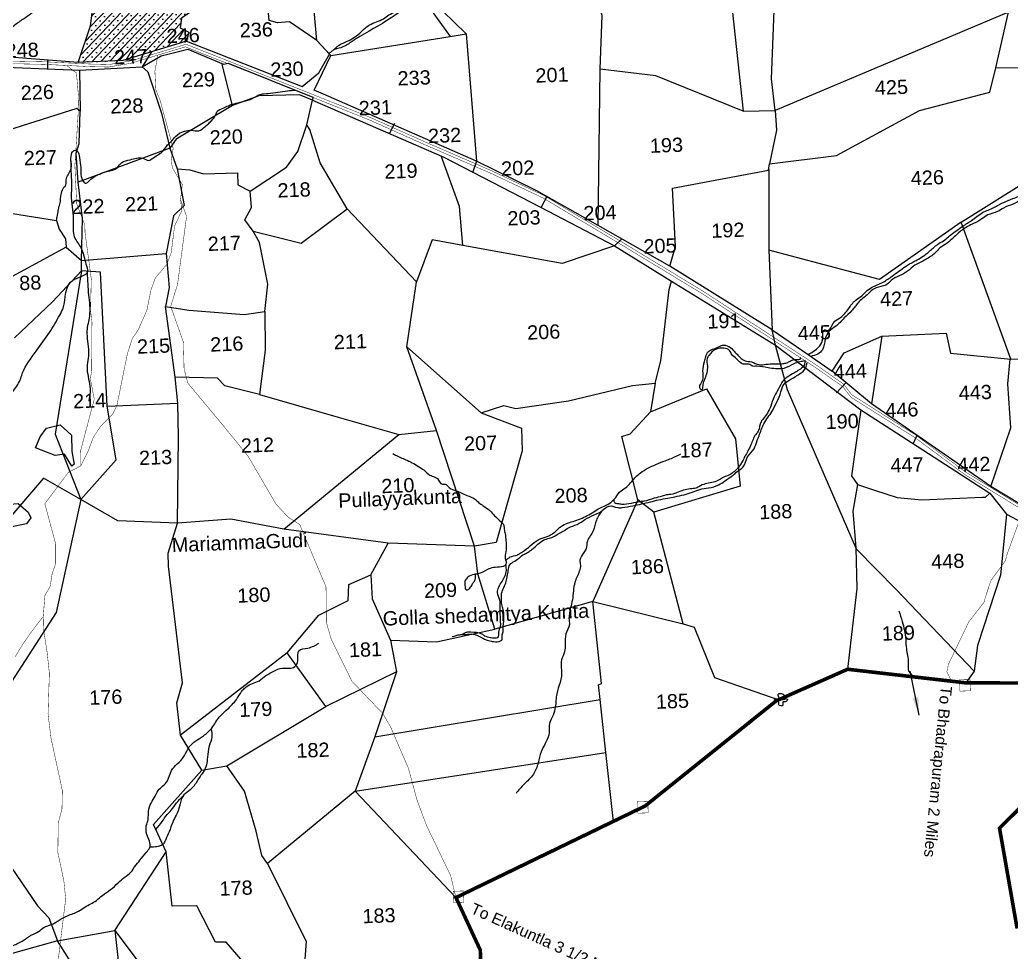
# Model space of a CAD drawing. Header units: feet. Extents: x 758300 to 768654, y 1597949 to 1607646.
# Drawn here: x 764732 to 766934, y 1600961 to 1603033 of the extents above; entities that cross this region are included whole.
import ezdxf

# ---------------------------------------------------------------- set-up
doc = ezdxf.new("R2010")
doc.units = ezdxf.units.FT
doc.header["$LTSCALE"] = 15
doc.header["$MEASUREMENT"] = 0
doc.linetypes.add('HIDDEN2', pattern=[0.1875, 0.125, -0.0625])
for name, color, linetype in [('HILLS', 17, 'Continuous'), ('PLOT', 7, 'Continuous'), ('PLOT NO', 7, 'Continuous'), ('ROAD', 6, 'Continuous'), ('TANKS AND STREAMS', 4, 'Continuous'), ('VILLAGE', 30, 'Continuous'), ('VILLAGE BOUNDARY', 5, 'Continuous'), ('VILLAGE N STONES', 1, 'Continuous')]:
    doc.layers.add(name, color=color, linetype=linetype)
doc.styles.get("Standard").update_dxf_attribs({"font": 'arial.ttf'})
doc.linetypes.add('DOTS', pattern='A,1e-06,-3,["●",Standard,S=3,R=0,X=-1.25,Y=-1.25],-3', length=6.000001)
doc.dimstyles.get("Standard").update_dxf_attribs({"dimtxt": 0.18, "dimasz": 40, "dimexe": 0.18, "dimexo": 0.0625, "dimgap": 0.09, "dimtad": 0, "dimtih": 1, "dimtoh": 1, "dimdec": 4, "dimzin": 0, "dimdsep": 46, "dimtxsty": 'Standard', "dimcen": 0.09, "dimadec": 0, "dimazin": 0, "dimtfac": 1, "dimtdec": 4, "dimtofl": 0, "dimtmove": 0, "dimatfit": 3, "dimfxl": 1, "dimtolj": 1, "dimtzin": 0, "dimarcsym": 0})

msp = doc.modelspace()

# ---------------------------------------------------------------- hatches: boundary and pattern name
at = {"layer": 'VILLAGE', "linetype": 'Continuous'}
h = msp.add_hatch(dxfattribs=at)
h.set_pattern_fill('SACNCR', color=256, scale=150, angle=1.53032, style=0)
h.paths.add_polyline_path([(764993.6, 1603217.2), (764937.6, 1603220.7), (764924.4, 1603235.7), (764863.4, 1603168.9), (764906.3, 1603156.2), (764888.6, 1603019.2), (764861.2, 1602938.4), (764960.4, 1602942.2), (765101.7, 1602985.5), (765106.8, 1603005.2), (765087.9, 1603015.3), (765090.4, 1603036.7), (765149.2, 1603075.8), (765156.5, 1603102.4), (765136.4, 1603105.5), (765131, 1603151.2), (765187.8, 1603151.5), (765188.6, 1603160.8), (765182.5, 1603202.1), (765152.9, 1603230.4), (765106.9, 1603238.7), (765105.4, 1603270.5), (765083.7, 1603276.5), (765081, 1603259.7), (765057.9, 1603254.4), (765058.3, 1603244.2), (765010.2, 1603244.2), (765009.3, 1603228.4), (764994.7, 1603228.4)])
h.paths.add_polyline_path([(764998.2, 1603096.4), (765088, 1603099.9), (765086.1, 1603148.2), (764996.4, 1603144.8)], flags=24)
h.paths.add_polyline_path([(765050.5, 1602972), (765140.3, 1602975.5), (765138.4, 1603023.9), (765048.6, 1603020.4)], flags=24)
h.paths.add_polyline_path([(764933.8, 1602925.5), (765023.3, 1602928.9), (765021.5, 1602976.5), (764932, 1602973.1)], flags=9)

# ---------------------------------------------------------------- linework, layer by layer
at = {"layer": 'HILLS'}
for points in [[(764766.5, 1602082.1), (764776.8, 1602105.9), (764790.5, 1602125.1), (764821.2, 1602133), (764846.4, 1602110.1), (764847.4, 1602073.3), (764851.9, 1602045.5), (764847.1, 1602041.3), (764831, 1602067.4), (764809.9, 1602064.6), (764766.5, 1602082.1)], [(764697.7, 1601908.8), (764691.2, 1601938.9), (764709.2, 1601956.8), (764727.6, 1601957.8), (764750.1, 1601938.6), (764756, 1601926.1), (764746.3, 1601912.7), (764710.1, 1601905.1), (764697.7, 1601908.8)]]:
    msp.add_lwpolyline(points, dxfattribs=at)
at = {"layer": 'PLOT'}
for points in [[(766339.1, 1602829.9), (766144.8, 1602908.2), (766021, 1602923), (766025.8, 1603042.9), (766007.2, 1603107.5), (766007.8, 1603209.6), (766018.3, 1603330.8)], [(765806.5, 1603074.5), (765671.4, 1603052.3), (765544.4, 1603266.4), (765550, 1603223.5), (765589.7, 1603131.8), (765687.6, 1602995.6), (765723.2, 1603001.9), (765671.4, 1603052.3)], [(767103.9, 1603272), (767099.3, 1603137.5), (767105.1, 1602941.5), (767034.3, 1602925.2), (766900.5, 1602925.9), (766928.4, 1603049.6), (766941.7, 1603189.6), (766923.7, 1603237.3)], [(765101.7, 1602985.5), (764960.4, 1602942.2), (764861.2, 1602938.4), (764888.6, 1603019.2), (764906.3, 1603156.2), (764863.4, 1603168.9), (764924.4, 1603235.7), (764937.6, 1603220.7)], [(766823.3, 1602583), (766984.2, 1602684.2), (767105.1, 1602941.5), (767272.5, 1602893.9), (767327.1, 1602989.8), (767360.1, 1603064.6), (767361.6, 1603134.8), (767389.3, 1603244.9), (767458.7, 1603244.9)], [(765422.4, 1602953.3), (765391.8, 1602986.8), (765385.9, 1603053.4), (765386.4, 1603128.1), (765479, 1603168.3), (765550, 1603223.5)], [(766296.6, 1603220.9), (766339.1, 1602829.9), (766410.2, 1602831.6), (766412.6, 1602787.8), (766397.7, 1602712.6), (766546.5, 1602731.2), (766730.7, 1602831.3), (766887.1, 1602872.4), (766900.5, 1602925.9)], [(766928.4, 1603049.6), (766410.2, 1602831.6), (766401.9, 1602901.9), (766413.3, 1603206.5)], [(765188, 1603151.5), (765131, 1603151.2), (765136.4, 1603105.5), (765156.5, 1603102.4), (765149.2, 1603075.8), (765090.4, 1603036.7), (765087.9, 1603015.3), (765106.8, 1603005.2), (765101.7, 1602985.5), (765359.2, 1602884.8), (765396.2, 1602915.3), (765419.8, 1602956.3), (765391.8, 1602986.8), (765331.1, 1603028.2), (765303.9, 1603025.9), (765285.4, 1603031.4), (765283.4, 1603055.6), (765254.5, 1603061.8), (765262.7, 1603148.6)], [(765723.2, 1603001.9), (765746.2, 1602718.6), (765406.2, 1602867.5), (765385.2, 1602876.7), (765422.4, 1602953.3), (765687.6, 1602995.6)], [(765024.3, 1602961.8), (765003.7, 1602928.4), (765015.9, 1602917.2), (765046.5, 1602825.7), (765065, 1602747.5), (764861, 1602672.4), (764856.7, 1602736.3), (764863.3, 1602758), (764865.9, 1602830.1), (764858.3, 1602836.2), (764704.3, 1602786.7), (764610.8, 1602789.8), (764682.3, 1602928.5)], [(764861.2, 1602938.4), (764671.1, 1602952.6)], [(764682.3, 1602928.5), (764864.1, 1602921), (765003.7, 1602928.4), (765045.4, 1602953.1), (765105.1, 1602968), (765183.9, 1602934.2), (765194.1, 1602936.8), (765382.9, 1602861.3), (765381.9, 1602854.7), (765526.8, 1602791.2), (765673.9, 1602727.8), (765888.6, 1602616.6), (766052.9, 1602531), (766179.3, 1602452.1), (766410.6, 1602310.1), (766403, 1602343.9), (766176.2, 1602485.6), (766016.9, 1602575.8), (765880.5, 1602653.1), (765746.2, 1602718.6)], [(764793.6, 1602924.1), (764793.6, 1602944.2)], [(765204.1, 1602842.3), (765181.1, 1602933.5)], [(764864.1, 1602921), (764865.9, 1602830.1)], [(766016.9, 1602575.8), (766021, 1602923)], [(765381.9, 1602854.7), (765353.1, 1602866.5), (765262.7, 1602864.2), (765204.1, 1602842.3), (765079, 1602767.7), (765065, 1602747.5), (765081.1, 1602702), (765109.5, 1602699.5), (765139.5, 1602690.8), (765215.1, 1602692.6), (765216.3, 1602666.1), (765243, 1602651.9), (765323.8, 1602705.2), (765349.3, 1602740), (765368.9, 1602799.7)], [(765716.1, 1602531.4), (765647.9, 1602543.8), (765612.6, 1602450.4), (765458.8, 1602612.7), (765399.1, 1602715.4), (765376.2, 1602789.2), (765368.9, 1602799.7), (765381.9, 1602854.7)], [(765553.3, 1602780.5), (765564.7, 1602803.2)], [(766069.2, 1602546.2), (766052.9, 1602531), (765936.4, 1602491.4), (765716.1, 1602531.4), (765708.5, 1602618.3), (765668, 1602730.4)], [(765745.9, 1602719), (765738, 1602695.1)], [(766176.2, 1602485.6), (766188.8, 1602529), (766181.9, 1602658.9), (766395.3, 1602698.8), (766397.7, 1602712.6)], [(765081.1, 1602702), (765096.7, 1602620.5), (765073, 1602597.5), (765056.8, 1602513.6)], [(766395.7, 1602701), (766395.5, 1602521), (766403, 1602343.9), (766483.1, 1602289.2), (766536.7, 1602251.9), (766563.5, 1602293.2), (766646.9, 1602330), (766789.6, 1602336.7), (766799.9, 1602292.4), (766933.5, 1602278.5), (766823.3, 1602583), (766642.1, 1602455.7), (766395.5, 1602521)], [(764720, 1602326.4), (764804.4, 1602405.9), (764868.4, 1602475), (764868.9, 1602498), (764870.9, 1602591.6), (764861, 1602672.4)], [(764834.4, 1602527.4), (764868.9, 1602498), (765056.8, 1602513.6), (765063.5, 1602438.1), (765055.4, 1602396.2), (765107, 1602387.6), (765229.7, 1602378.4), (765275.9, 1602385), (765282.3, 1602445.2), (765264.2, 1602538.2), (765250.2, 1602563.2), (765231.3, 1602588.3), (765246.5, 1602615.5), (765243, 1602651.9)], [(765902.2, 1602640.4), (765889.5, 1602615)], [(764654.9, 1602623.5), (764711, 1602603.4), (764813.3, 1602587.2), (764818.6, 1602567.6), (764833.1, 1602546), (764834.4, 1602527.4), (764698.3, 1602453.7), (764636.6, 1602382.5), (764552, 1602390.5), (764603.6, 1602552.5)], [(765250.2, 1602563.2), (765356.6, 1602536.3), (765458.8, 1602612.7)], [(767023.7, 1602504.7), (767031.3, 1602455.3), (767065.1, 1602446.6), (767115.1, 1602272.2), (766933.5, 1602278.5)], [(764868.4, 1602475), (764810.1, 1602112), (764866.8, 1601966.6), (764945.6, 1602055.4), (764925.8, 1602174.7), (764910.6, 1602471.8), (764868.4, 1602475)], [(765264.3, 1602200.1), (765439.1, 1602150.1), (765573.6, 1602111.6), (765657.5, 1602120.3), (765591.5, 1602306.1), (765612.6, 1602450.4)], [(765591.5, 1602306.1), (765756.4, 1602159.8), (765806.9, 1602175.6), (765833.9, 1602169.5), (765950.6, 1602186.3), (766092.6, 1602220), (766143, 1602225.3), (766155.9, 1602275.4), (766174.2, 1602433.5), (766179.3, 1602452.1)], [(764925.8, 1602174.7), (765082.6, 1602180.9), (765076.7, 1602239), (765055.4, 1602396.2)], [(765275.9, 1602385), (765276.5, 1602299.1), (765264.3, 1602200.1), (765186.8, 1602219.5), (765170.9, 1602236.5), (765076.7, 1602239)], [(766410.6, 1602310.1), (766600.5, 1602165.9), (766712.6, 1602093.6), (766887.3, 1601980.9), (766923.7, 1601934.3), (767095, 1601843.2), (767268.7, 1601748.8), (767352.8, 1601706), (767392.3, 1601686.4), (767454, 1601642.8), (767583.9, 1601577.3), (767649, 1601544.5), (767746.1, 1601478.9), (767831.9, 1601420.9), (768030.8, 1601289.6), (768062.7, 1601275.1)], [(766852.4, 1601585.5), (766678.7, 1601766.7), (766590.7, 1601856.5), (766437.2, 1602210.9), (766410.6, 1602310.1)], [(766646.9, 1602330), (766624.3, 1602179.3)], [(766888.9, 1601996.1), (766933.8, 1602126.4), (766926.8, 1602224.2), (766932.4, 1602278.6)], [(767361.1, 1601971.1), (767306.4, 1601778.2), (767292.3, 1601767.2), (767226.6, 1601801.2), (767122.9, 1601863.8), (767064.9, 1601890.3), (766956.9, 1601955.2), (766888.9, 1601996.1), (766624.3, 1602179.3), (766536.7, 1602251.9)], [(766143, 1602225.3), (766132.7, 1602161.9), (766257.3, 1602213.1), (766321.8, 1602101.8), (766332.1, 1601996.6), (766140.4, 1601939.1), (766104.5, 1601966.3), (766069.4, 1602106.7), (766087.8, 1602112.7), (766132.7, 1602161.9)], [(766546.4, 1602204.3), (766567, 1602226.5)], [(764866.8, 1601966.6), (764812.4, 1601715.5), (764689.2, 1601525.8), (764635.3, 1601442.6), (764607.6, 1601360.1), (764637.1, 1601367.7), (764629.9, 1601304.6), (764676.6, 1601201.2), (764770.5, 1601064.2), (764796, 1601037.4), (764814.9, 1600986.1), (764942.9, 1601009.3), (765056.6, 1601183.9), (765028.9, 1601244.9), (765136.2, 1601365.7), (765088.3, 1601442.9), (765080.7, 1601515), (765092.9, 1601559.7), (765061.5, 1601818.6), (765061, 1601847.7), (765082, 1601914.3), (765084.2, 1602106.3), (765082.6, 1602180.9)], [(765756.4, 1602159.8), (765846.6, 1602125.2), (765848.1, 1602075.2), (765789.6, 1601871.3), (765741.7, 1601863.2), (765549.8, 1601869.6), (765318.3, 1601900.8), (765573.6, 1602111.6)], [(766600.5, 1602165.9), (766579.7, 1602019.8), (766592.7, 1602000), (766630.3, 1601987.7), (766680.7, 1601971.4), (766735.8, 1601965.9), (766870.8, 1601972.1), (766877.4, 1601972.3), (766887.3, 1601980.9)], [(766050.5, 1601251.7), (766033.9, 1601404.6), (766021, 1601522.2), (766017.5, 1601554.9), (766024.1, 1601558.2), (766005.1, 1601740.5), (765786.8, 1601678.6), (765748.9, 1601801.4), (765741.7, 1601863.2), (765657.5, 1602120.3)], [(766716.7, 1602090.7), (766725.3, 1602110.2)], [(765318.3, 1601900.8), (765200.6, 1601923.2), (765082, 1601914.3), (764949.1, 1601919.2), (764866.8, 1601966.6), (764783.9, 1602014.4), (764695.9, 1601911.2), (764529.3, 1601922.7)], [(766592.7, 1602000), (766582.8, 1601941), (766589.2, 1601859.9), (766591.1, 1601768.8), (766571, 1601589.7)], [(766104.5, 1601966.3), (766005.1, 1601740.5), (766205.3, 1601690.5), (766140.4, 1601939.1)], [(766923.7, 1601934.3), (766910.3, 1601798.6), (766859.4, 1601642.6), (766852.4, 1601585.5), (766833.4, 1601559.5)], [(765325.9, 1601626.5), (765395.8, 1601710.2), (765461.4, 1601742.6), (765462.9, 1601777.9), (765511.1, 1601799.7), (765549.8, 1601869.6)], [(765511.1, 1601799.7), (765514.3, 1601745.9), (765554.8, 1601654.1), (765657.3, 1601650.4), (765786.8, 1601678.6)], [(766205.3, 1601690.5), (766229.9, 1601683.3), (766275.3, 1601571.7), (766417.8, 1601522)], [(765554.8, 1601654.1), (765568.7, 1601583.9), (765411.5, 1601506.6)], [(765136.2, 1601365.7), (765191.4, 1601375.4), (765411.5, 1601506.6), (765325.9, 1601626.5), (765088.3, 1601442.9)], [(765568.7, 1601583.9), (765520.7, 1601439.6), (765477, 1601319), (766033.9, 1601404.6)], [(765520.7, 1601439.6), (766021, 1601522.2)], [(765477, 1601319), (765281.7, 1601158.4), (765269, 1601175.8), (765256.5, 1601230), (765230.6, 1601318.5), (765191.4, 1601375.4)], [(764942.9, 1601009.3), (764973.3, 1600734.9), (764814.9, 1600986.1), (764414.4, 1600874.6), (764456.5, 1601009.7), (764465.4, 1601094.8), (764490.7, 1601181.2), (764607.6, 1601360.1)], [(765477, 1601319), (765700.6, 1601082.3)], [(765281.7, 1601158.4), (765367.5, 1600984.4), (765358.3, 1600857.4), (765333.8, 1600877.8), (765265.7, 1600896.1), (765190.2, 1600983.2), (765166.6, 1600983.4), (765124.9, 1601063.8), (765070.1, 1601062.9), (765056.6, 1601183.9)], [(764942.9, 1601009.3), (765109.3, 1600787.3), (765204.3, 1600655.9)]]:
    msp.add_lwpolyline(points, dxfattribs=at)
at = {"layer": 'ROAD', "linetype": 'HIDDEN2', "ltscale": 10, "const_width": 1}
for points in [[(767120.6, 1601845.1), (766830.7, 1602022.8), (766720, 1602104.8), (766578.4, 1602194.1), (766560.2, 1602217.8), (766500.3, 1602259.7), (766246.9, 1602424.9), (766053.2, 1602542.2), (765893.9, 1602637.1), (765778.3, 1602691.8), (765632.5, 1602754.9), (765505.6, 1602811.6), (765313.3, 1602888.2), (765099.3, 1602972.9), (764977.9, 1602936.3), (764928.9, 1602928), (764885.6, 1602929), (764785.3, 1602934), (764648.8, 1602936.7)], [(767122.2, 1601850.8), (766832.3, 1602028.5), (766721.6, 1602110.5), (766580, 1602199.8), (766561.8, 1602223.5), (766501.9, 1602265.5), (766248.5, 1602430.6), (766054.8, 1602547.9), (765895.6, 1602642.8), (765779.9, 1602697.5), (765634.1, 1602760.7), (765507.2, 1602817.3), (765314.9, 1602893.9), (765100.9, 1602978.6), (764979.5, 1602942), (764930.5, 1602933.7), (764887.3, 1602934.7), (764786.9, 1602939.7), (764650.4, 1602942.4)], [(765700.6, 1601082.3), (765688.7, 1601131.3), (765635, 1601242.9), (765614.4, 1601298), (765595.1, 1601369.4), (765555.1, 1601462.1), (765538.2, 1601491.2), (765492.6, 1601538.8), (765469.4, 1601563.1), (765423.6, 1601656.1), (765412.7, 1601693.4), (765411.9, 1601772.6), (765353.4, 1601911.4), (765328.2, 1601927.3), (765300.7, 1601956.8), (765238.7, 1602063.3), (765182.6, 1602132.3), (765104.9, 1602225.5), (765096.5, 1602257), (765095.7, 1602288), (765094.9, 1602316.8), (765066.8, 1602396.1), (765082, 1602445.2), (765102, 1602596), (765088.6, 1602633.7), (765092.6, 1602666.8), (765071, 1602702.9), (765067.6, 1602719.3), (765072.3, 1602747.4), (765043, 1602855), (765033.7, 1602877.5), (765031.6, 1602918.6), (765037.5, 1602950.2), (765038.6, 1602954.6)], [(765088.6, 1602633.7), (765091.6, 1602609), (765075.4, 1602574.9), (765068, 1602515.7), (765058.1, 1602489.3), (765032.8, 1602459.6), (765022.9, 1602432.7), (765013.8, 1602387.3), (764994.9, 1602344.7), (764981.5, 1602324.8), (764970.5, 1602290.9), (764951.3, 1602195.9), (764947, 1602174.7), (764937.3, 1602156), (764911.6, 1602130.3), (764895, 1602105.3), (764882.4, 1602072.4), (764867, 1602041.6), (764839.4, 1602027.5), (764811.5, 1601990.1), (764787.1, 1601957.5), (764811.2, 1601867.9), (764811.1, 1601824.6), (764803.2, 1601801.8), (764799.1, 1601774.3), (764787.4, 1601754), (764783.5, 1601707), (764759, 1601675.2), (764737.9, 1601645.2), (764720.7, 1601616.8)], [(766802.1, 1601563.1), (766791.3, 1601584), (766795.1, 1601601.2), (766840.2, 1601695), (766874.3, 1601738.9), (766877, 1601749.5), (766889.3, 1601786.9), (766921.2, 1601830.4), (766925.7, 1601846.5), (766951.5, 1601917.2)], [(764803, 1600467.6), (764807, 1600505.6), (764808.3, 1600545.9), (764803.2, 1600578.7), (764817.1, 1600658.5), (764812, 1600718.4), (764817, 1600782.4), (764822, 1600844.3), (764815.8, 1600934.2), (764824.5, 1601006.9), (764833.4, 1601079.3), (764829.4, 1601119.2), (764816, 1601182.3), (764816.9, 1601248.2), (764825.2, 1601279.7), (764826, 1601320.2), (764800.8, 1601436.5), (764794.2, 1601490.3), (764795.5, 1601529.8), (764797.2, 1601580.4), (764791.9, 1601629.5), (764784, 1601679.5), (764783.5, 1601707)]]:
    msp.add_lwpolyline(points, dxfattribs=at)
at = {"layer": 'ROAD', "linetype": 'DOTS', "ltscale": 0.5, "const_width": 1}
msp.add_lwpolyline([(764867, 1602041.6), (764866.8, 1602076.1), (764896.9, 1602189.9), (764888.3, 1602234.7), (764891.1, 1602253.4), (764891.8, 1602361.2), (764888.6, 1602387.3), (764890.3, 1602457.1), (764876.5, 1602559.1), (764875.8, 1602577.2), (764857.9, 1602624.4), (764853.8, 1602710.5), (764855.5, 1602730), (764856.5, 1602749.6), (764862.4, 1602846.8), (764861.8, 1602863.1), (764857.3, 1602914.8), (764835.1, 1602932)], dxfattribs=at)
at = {"layer": 'TANKS AND STREAMS'}
for points in [[(766129.1, 1603645.7), (766118.5, 1603641.1), (766107.1, 1603637.9), (766098.2, 1603636.8), (766083.7, 1603633.9), (766066.8, 1603636), (766050.1, 1603633.3), (766032.2, 1603633.9), (766015, 1603633), (766005, 1603632.1), (766004.7, 1603640), (766004.4, 1603643), (766000.7, 1603645.4), (765976.4, 1603640.9), (765964, 1603639.4), (765953.3, 1603638.8), (765940.1, 1603638), (765932.2, 1603631.3), (765885.3, 1603635.4), (765861.4, 1603640.3), (765842.9, 1603644.9), (765835.3, 1603648.5), (765832.4, 1603652.4), (765815.3, 1603661.7), (765792.5, 1603672.5), (765778.6, 1603675.3), (765765, 1603679.1), (765759.6, 1603681.2), (765742, 1603700.2), (765728.8, 1603710.9), (765720.9, 1603718.7), (765713.6, 1603723.7), (765701.1, 1603732.7), (765680, 1603733.3), (765672.6, 1603735), (765670.7, 1603738), (765654.2, 1603742.4), (765620.4, 1603737.3), (765615.2, 1603734.6), (765598.8, 1603730.4), (765580.3, 1603725.3), (765573.6, 1603721.5), (765565.3, 1603717.9), (765549.1, 1603722.8), (765536, 1603730.5), (765510.6, 1603733.9), (765498.2, 1603737), (765482, 1603748.1), (765465.4, 1603754.1), (765443.4, 1603758), (765432, 1603768), (765418.3, 1603780.5), (765392.1, 1603788.7), (765353.6, 1603810.2), (765340.3, 1603824.7), (765325.7, 1603833.3), (765315.4, 1603842.6), (765270.2, 1603867.2), (765252.8, 1603879.6), (765241.8, 1603885), (765201.9, 1603888.7), (765142, 1603916.1), (765070.6, 1603983.4), (765057.6, 1603989.3), (765045, 1603996.1), (765028.9, 1603999.6), (765004.5, 1603996.3), (764991.3, 1603984.4), (764967.8, 1603951.9), (764961.7, 1603929), (764956.2, 1603912.5), (764952.8, 1603901.8), (764951.4, 1603889), (764931, 1603842.5), (764920.1, 1603827), (764910.5, 1603819.6), (764894.7, 1603813.9), (764882.7, 1603808.3), (764874.8, 1603806.8), (764851, 1603796.9), (764815.6, 1603787.2), (764796.4, 1603786.4), (764773.6, 1603781.4), (764760.5, 1603779.6), (764722.6, 1603759), (764712.1, 1603740), (764694.6, 1603713.5), (764683.2, 1603701.2), (764669.2, 1603666.3), (764668.1, 1603644.4), (764663.1, 1603632.1), (764656.8, 1603612.7), (764648.8, 1603589.3), (764644.6, 1603581.5), (764635.6, 1603564.9), (764622.9, 1603541.7), (764617.4, 1603533.4), (764602.9, 1603525.7), (764578.5, 1603527), (764567.3, 1603526.3), (764547, 1603526), (764498.3, 1603517.8), (764486.2, 1603509.5), (764475.6, 1603494.2), (764461.7, 1603480.7), (764459.2, 1603476.1), (764454.9, 1603459.5), (764454, 1603447.6), (764447.5, 1603422.9), (764443.3, 1603409.3), (764439, 1603394.5), (764435.4, 1603383.8), (764432.2, 1603377.7), (764434.8, 1603367.4), (764438.3, 1603359.7), (764446.2, 1603329.7), (764454.1, 1603309.8), (764455.9, 1603297.8), (764461.7, 1603283.8), (764463.3, 1603276), (764464.8, 1603265.3), (764467.6, 1603257.1), (764471.2, 1603186.1), (764464.8, 1603147.6), (764460.6, 1603124.5), (764451.6, 1603101.2), (764452.7, 1603085.8), (764438.9, 1603062.6), (764426.6, 1603041.4), (764425.5, 1603032.9), (764422.2, 1603017.4), (764416.7, 1603004.5), (764403, 1602977.5), (764397.4, 1602961.7), (764385.1, 1602933.2), (764375.8, 1602908.9), (764369.3, 1602895), (764360.3, 1602877.1), (764354.3, 1602871.8), (764341.5, 1602858.2), (764318.9, 1602834), (764306.5, 1602814.1), (764295.3, 1602812.7), (764285.8, 1602808.6), (764278.4, 1602803.5), (764270.2, 1602801.2), (764249.1, 1602798.4), (764228.4, 1602789.4), (764214.5, 1602782.9), (764204.8, 1602778), (764192.5, 1602771.6), (764167.3, 1602748.3), (764164.2, 1602735.5), (764152.4, 1602730.8), (764146, 1602721.2), (764135.8, 1602710.6), (764130.2, 1602703.3), (764128.5, 1602680.3), (764127.2, 1602671.2), (764124.7, 1602662), (764117.9, 1602644.6), (764113.3, 1602632), (764111.3, 1602624.5), (764105.4, 1602617.8), (764093.5, 1602615.6), (764072.6, 1602614.2), (764064.5, 1602611.9), (764056.8, 1602611.1), (764018, 1602610.1), (764005.7, 1602601.3), (764002.6, 1602591.9), (763995.3, 1602574.2), (763983.1, 1602541.7), (763979, 1602521.4), (763975, 1602513.6), (763968, 1602492.3), (763962.3, 1602473.3), (763959.4, 1602460.6), (763952.8, 1602446.1), (763950.8, 1602433.7)], [(765418.4, 1602957.7), (765421.2, 1602960), (765427.1, 1602965), (765435.5, 1602972.5), (765441.1, 1602976.8), (765458.8, 1602985.3), (765490.3, 1603006.3), (765498.8, 1603014.6), (765508.5, 1603021.6), (765539.6, 1603035.4), (765551.8, 1603043.7), (765566.2, 1603051.8), (765590.5, 1603069.4), (765608.1, 1603082.9), (765619.1, 1603087.9), (765658, 1603100.1), (765670.5, 1603102.5), (765681.7, 1603103.6), (765703.3, 1603117), (765723.1, 1603125.4), (765733, 1603134.5), (765773.9, 1603134), (765789.5, 1603132.8), (765802.6, 1603138.2), (765812.6, 1603145.7), (765840.3, 1603174.8), (765856.4, 1603184.7), (765871.4, 1603187.2), (765894.8, 1603190.3), (765912, 1603194.3), (765916.9, 1603194.2), (765941.4, 1603198.5), (765955.1, 1603210), (765975.1, 1603224.6), (765989.1, 1603234.5), (766001.4, 1603243.3), (766019, 1603264.1), (766046.1, 1603264.1), (766059.1, 1603265.3), (766079.9, 1603266.9), (766112.1, 1603271.2), (766158.6, 1603266), (766171.8, 1603268.1), (766190.4, 1603269.8), (766211, 1603272.8), (766216.6, 1603274.9), (766251.4, 1603282.8), (766277.7, 1603283), (766291.3, 1603287.9), (766303.5, 1603290.7), (766313.5, 1603293), (766323.9, 1603299.5), (766337.2, 1603316.2), (766361.1, 1603323), (766379.5, 1603325.2), (766392.1, 1603328.3), (766417.9, 1603332.8), (766448.8, 1603332.6), (766458.6, 1603331.6), (766475.3, 1603325.3), (766482.1, 1603321.5), (766557.6, 1603282.1), (766579.3, 1603278), (766603, 1603278.6), (766627.7, 1603278.8), (766666.6, 1603280), (766708.9, 1603272.8), (766779.5, 1603273.1), (766804.9, 1603273), (766851.2, 1603274.4), (766865.6, 1603277.4), (766882.3, 1603285.2), (766892.6, 1603291.9), (766943.2, 1603304.5), (766962.1, 1603309.5), (767004.9, 1603317.5), (767021.3, 1603324.8), (767034.9, 1603329.9), (767063.1, 1603312.7), (767071.6, 1603304.9), (767093.4, 1603308.2), (767133.2, 1603310.4), (767156.5, 1603311), (767190.9, 1603309.1), (767257.2, 1603309.6), (767316.6, 1603310.8), (767350.7, 1603306.5), (767385.4, 1603296.2), (767404.2, 1603285.6), (767415.7, 1603271.2), (767421.5, 1603250.6), (767450.8, 1603206.9), (767462.8, 1603197.5), (767477.9, 1603182.6), (767483.5, 1603176.1), (767492.2, 1603170), (767504.9, 1603162.1), (767514.3, 1603155), (767532.8, 1603144.2)], [(766540.9, 1603268.3), (766543.3, 1603268.5), (766545, 1603270.9), (766549, 1603273.8), (766542.2, 1603277.8), (766532.1, 1603283.5), (766525.3, 1603291.2), (766508.4, 1603297.9), (766473.7, 1603318.9), (766452.2, 1603324.3), (766438.9, 1603325.9), (766431.9, 1603324.1), (766362.7, 1603317.6), (766339.7, 1603312.6), (766337.2, 1603298.1), (766328.4, 1603292.3), (766325.7, 1603287.9), (766319.6, 1603282.8), (766314.6, 1603281.9), (766289.2, 1603281.2), (766273.5, 1603278.2), (766262.1, 1603275.1), (766217.6, 1603270.4), (766202.5, 1603267.5), (766182.7, 1603265.6), (766143.2, 1603259.4), (766126.8, 1603260.7), (766117, 1603262.4), (766093.3, 1603260.5), (766078.5, 1603258.8), (766058.8, 1603258), (766046.4, 1603257.6), (766037.8, 1603258.4), (766018.3, 1603255.1), (766006.2, 1603249.3), (765996.1, 1603234.9), (765986, 1603232.4), (765970.7, 1603215.6), (765966.9, 1603211.8), (765958.3, 1603203.8), (765954.3, 1603200.2), (765950.7, 1603197.5), (765920.3, 1603186.6), (765902.2, 1603181.6), (765887.8, 1603180.4), (765872.7, 1603178.6), (765849.6, 1603172.4), (765838.4, 1603161.6), (765830.6, 1603154.4), (765813.2, 1603135.5), (765797.9, 1603122.8), (765789, 1603120.8), (765776.7, 1603122.5), (765765.3, 1603125.8), (765753.6, 1603128.1), (765740.8, 1603128.8), (765711.7, 1603112.3), (765695.3, 1603100.8), (765682.6, 1603095.2), (765669, 1603093.9), (765658.3, 1603093.7), (765650.7, 1603092.3), (765634.7, 1603084.8), (765611.9, 1603078.1), (765598.3, 1603066.7), (765584.7, 1603056.3), (765507.7, 1603007.6), (765486.9, 1602995.8), (765477.6, 1602990.2), (765457.2, 1602976.6), (765440.9, 1602969.6), (765429.9, 1602967.6)], [(763629.9, 1601699.3), (763656.6, 1601706.8), (763676, 1601721.8), (763703.9, 1601740.5), (763726.2, 1601754.7), (763738.8, 1601763.3), (763755.7, 1601780.6), (763765.4, 1601788.6), (763781.1, 1601801.6), (763797.7, 1601817.5), (763821.8, 1601851.6), (763854.6, 1601889.6), (763873.3, 1601937.9), (763887.5, 1601976.5), (763902.5, 1602023.1), (763906.5, 1602040.4), (763911.2, 1602068.6), (763915.8, 1602085), (763919.9, 1602101.4), (763924.3, 1602124.8), (763925.8, 1602147.3), (763925.5, 1602165.4), (763925.9, 1602223), (763921.5, 1602247), (763909, 1602273.2), (763902.7, 1602302.5), (763909.7, 1602318), (763957.7, 1602357.9), (763975.7, 1602372.4), (763991.5, 1602384), (763993.8, 1602424.4), (764027, 1602453.3), (764041.3, 1602478.6), (764052.9, 1602498.6), (764056.3, 1602522.1), (764069.3, 1602542.6), (764074.3, 1602561.8), (764079.6, 1602571.5), (764084.4, 1602584.1), (764130.1, 1602615.6), (764140.4, 1602642.8), (764143.5, 1602661.5), (764149.8, 1602684.6), (764163.9, 1602701.3), (764193.2, 1602720), (764209.9, 1602730.7), (764225.2, 1602742.2), (764268.9, 1602744.4), (764281.8, 1602744.4), (764321.9, 1602730.2), (764356.6, 1602733.5), (764380.6, 1602729.2), (764441.3, 1602731.6), (764461.9, 1602741.4), (764471, 1602751.8), (764520.3, 1602782.3), (764537.9, 1602795.8), (764556.8, 1602802.2), (764566, 1602808.3), (764572.4, 1602816.7), (764587.3, 1602826.7), (764619.4, 1602837.3), (764635.4, 1602854.1), (764642.8, 1602872), (764650.2, 1602901.8), (764658.5, 1602921.7), (764668.8, 1602940.2), (764672, 1602958.6), (764695.7, 1602984.5), (764702.7, 1603001.3), (764718.7, 1603020.5), (764739.6, 1603035.1), (764773, 1603058.8), (764798.5, 1603076.9), (764820.1, 1603097.7), (764838.2, 1603108.9), (764863, 1603120.8), (764871.3, 1603127.8), (764886, 1603146.8)], [(766483.1, 1602289.2), (766498.8, 1602299), (766509.1, 1602308.7), (766515.5, 1602325.9), (766519.3, 1602343.8), (766526.2, 1602342.4), (766539.6, 1602359.9), (766552.8, 1602369.9), (766571.2, 1602388.1), (766586.6, 1602408), (766599.4, 1602417.2), (766611.4, 1602428.5), (766624, 1602437.8), (766649.9, 1602450.2), (766670, 1602463.4), (766699.5, 1602484.7), (766718.1, 1602495.8), (766728.3, 1602501), (766755.3, 1602520.7), (766773.6, 1602535.7), (766786.9, 1602544.1), (766797.5, 1602552.7), (766823.3, 1602571.8), (766845.9, 1602586.9), (766870.9, 1602604.4), (766895.9, 1602615.8), (766917.7, 1602627.3), (766937.8, 1602635.6), (766951, 1602640.6), (766970.6, 1602648.8), (766982.5, 1602659.2), (767004.9, 1602668.3), (767016.8, 1602682.3), (767037.2, 1602695.8), (767063.7, 1602718.8), (767074.8, 1602727.7), (767098.4, 1602745.5), (767125.8, 1602764.5), (767140.8, 1602776), (767164.2, 1602789.1), (767193.1, 1602797.7), (767218.5, 1602805.3), (767243.8, 1602814.4), (767274.3, 1602822.3), (767309.8, 1602837.3), (767347, 1602845.8), (767367, 1602851.5), (767387.5, 1602861.4), (767401.5, 1602873.5), (767412, 1602897.3), (767445.5, 1602953.4), (767460.5, 1602976.7), (767515.7, 1603056.7), (767534.5, 1603078.9), (767555.4, 1603113.3)], [(767562.1, 1603104), (767545.1, 1603075.9), (767524.2, 1603046.1), (767514.3, 1603032.3), (767499.4, 1603013.2), (767483.7, 1602997.5), (767464.1, 1602965.5), (767446.2, 1602931.7), (767443, 1602926.6), (767434.2, 1602908.7), (767426, 1602892.7), (767415.7, 1602877.7), (767410.5, 1602861.1), (767402.2, 1602849.7), (767384, 1602841.7), (767365, 1602839.2), (767338.4, 1602829.7), (767323.3, 1602828.1), (767301.6, 1602818.2), (767281.3, 1602812), (767257.3, 1602808.1), (767232.6, 1602797.3), (767216.7, 1602791), (767203, 1602789), (767182.8, 1602780), (767161.6, 1602772.9), (767147.6, 1602764), (767121.3, 1602747.3), (767105.1, 1602740), (767092.7, 1602728.5), (767085.2, 1602718.4), (767070.5, 1602706.4), (767052.7, 1602695.2), (767034, 1602678.2), (767015.4, 1602665.9), (766993.5, 1602651.4), (766978.1, 1602643), (766956.2, 1602632.7), (766938.5, 1602623.4), (766917.3, 1602614.7), (766904.3, 1602606.7), (766882.4, 1602599.2), (766869.5, 1602590.3), (766850.7, 1602580.5), (766825.3, 1602565.6), (766805.6, 1602548.5), (766792, 1602536.5), (766776.1, 1602525.9), (766764.9, 1602514.6), (766744.5, 1602500.3), (766732, 1602493.5), (766720.6, 1602487.9), (766704, 1602474.2), (766685.7, 1602464), (766667.4, 1602453.3), (766655.6, 1602443.5), (766634, 1602437.2), (766614.2, 1602422), (766594.4, 1602404.3), (766579.7, 1602386), (766563.5, 1602370.3), (766544.1, 1602351.6), (766529.4, 1602340.4), (766521.4, 1602323.7), (766515, 1602299.9), (766504.8, 1602290.1), (766489.2, 1602285)], [(763857.9, 1601501.4), (763883.9, 1601511.8), (763930, 1601538.6), (763959.1, 1601555.2), (763992, 1601572.6), (764005.7, 1601584.9), (764027.8, 1601598.5), (764101, 1601626.1), (764115, 1601630.9), (764171.8, 1601626), (764208.1, 1601627.4), (764249.3, 1601624.3), (764280.1, 1601634.4), (764301.8, 1601647), (764317, 1601657.1), (764344.7, 1601671.8), (764350, 1601682.4), (764387.7, 1601714.3), (764412.8, 1601736), (764417.7, 1601744.7), (764439.2, 1601760.6), (764446.8, 1601773.2), (764464.9, 1601781.9), (764469.5, 1601796.7), (764480.8, 1601808.4), (764494, 1601820.7), (764500.3, 1601829.9), (764497.3, 1601845.9), (764501.3, 1601865.3), (764506.4, 1601878.7), (764518, 1601918.8), (764522.5, 1601941), (764531.4, 1601967.3), (764548.4, 1601991.6), (764563.5, 1602015.7), (764601.4, 1602063.4), (764651.2, 1602120.3), (764668.1, 1602146), (764682.8, 1602169.7), (764699.5, 1602189.2), (764718.1, 1602209.7), (764733.5, 1602236.2), (764737.8, 1602248.2), (764767.7, 1602296.3), (764797.2, 1602338), (764820.3, 1602376.7), (764827.7, 1602392.5), (764849.2, 1602454.3), (764882.3, 1602474), (764879.2, 1602489.6), (764869.4, 1602522.7), (764862.4, 1602535.2), (764854.8, 1602547.2), (764850.9, 1602562.6), (764850.8, 1602590.9), (764846.4, 1602644.3), (764847.1, 1602662.3), (764846, 1602690.5), (764845.5, 1602715.5), (764846.2, 1602733.9), (764852.9, 1602743.1), (764858.2, 1602741.5), (764864, 1602726.6), (764866.7, 1602704), (764867.9, 1602684.8), (764871.1, 1602676.1), (764877, 1602670), (764886.2, 1602676), (764909.4, 1602690.2), (764925.1, 1602696), (764948.4, 1602704.6), (764958.3, 1602716.1), (764976.5, 1602722), (765004.6, 1602725.3), (765017.5, 1602720.6), (765028.2, 1602726.4), (765050.2, 1602742.1), (765059.8, 1602754.8), (765068.5, 1602763.1), (765077.4, 1602773.7), (765097.3, 1602785.3), (765112.3, 1602787.5), (765129, 1602786.5), (765143.1, 1602795.6), (765150.7, 1602802), (765157.9, 1602809.5), (765165.9, 1602819.5), (765169.5, 1602828.5), (765183.5, 1602836.6), (765194.9, 1602842), (765230, 1602852), (765252, 1602860.2), (765266.4, 1602867.3), (765283.1, 1602869.3), (765326.3, 1602875.3), (765344, 1602876.9)], [(764813.3, 1602587.2), (764815, 1602598.1), (764816.6, 1602605.7), (764818.5, 1602617.1), (764821.8, 1602629.4), (764822, 1602636.4), (764824.4, 1602647.8), (764829.5, 1602661.1), (764832.7, 1602664.1), (764834.6, 1602674.9), (764835.3, 1602680.1), (764845.8, 1602703), (764845.1, 1602722.2)], [(764881, 1602470.8), (764884.3, 1602421.4), (764886.1, 1602374.7), (764880.5, 1602341.5), (764884.4, 1602295.5), (764881.1, 1602256.1), (764887.6, 1602213), (764884.5, 1602185.3)], [(766476.8, 1602274.8), (766464.6, 1602272.7), (766451.3, 1602268.4), (766428.9, 1602258.1), (766411, 1602257.4), (766394.1, 1602259.5), (766369.5, 1602263), (766357.9, 1602264.2), (766354, 1602266.9), (766339, 1602268), (766323.6, 1602280.1), (766313.5, 1602289.1), (766308.5, 1602298.3), (766295.9, 1602303.2), (766279.4, 1602301.2), (766262.4, 1602287.3), (766258.9, 1602280.1), (766259.2, 1602263.2), (766253.7, 1602236), (766250.2, 1602226.2), (766245.6, 1602210.6), (766242.4, 1602215.4), (766245.3, 1602225.2), (766249.8, 1602236.9), (766249.5, 1602252.2), (766252.9, 1602273.8), (766255.8, 1602284.1), (766262, 1602296.1), (766281.3, 1602304.5), (766290.8, 1602309.5), (766299.2, 1602309.6), (766313.4, 1602302.4), (766320.4, 1602294.3), (766326.8, 1602288), (766343, 1602274.9), (766357.5, 1602272.7), (766373.9, 1602266.6), (766389.3, 1602267.5), (766408.3, 1602268.4), (766415.1, 1602268.3), (766418.6, 1602268.2), (766426.6, 1602268.9), (766435.7, 1602270.9), (766443.6, 1602274.5), (766453.1, 1602277.9), (766466.4, 1602281.2), (766465.8, 1602282.8)], [(765709.9, 1601666.7), (765726.3, 1601667.4), (765738.2, 1601668), (765761.6, 1601657.8), (765770.3, 1601654.4), (765781.3, 1601651.7), (765796.5, 1601651.6), (765802.4, 1601654.7), (765803, 1601663.6), (765805.4, 1601672.6), (765805.6, 1601682.2), (765806.4, 1601691.9), (765805.5, 1601722.3), (765802.5, 1601733.6), (765801.8, 1601745.9), (765801.6, 1601754.7), (765811.1, 1601781.8), (765814.1, 1601794.5), (765816.5, 1601805.3), (765818.8, 1601819.4), (765840, 1601836.1), (765846.3, 1601841.8), (765859.3, 1601848.8), (765866.5, 1601853.9), (765873.9, 1601859.6), (765898.3, 1601878), (765910.9, 1601881.7), (765933.6, 1601893.8), (765938.6, 1601896.5), (765950.9, 1601903.9), (765969.7, 1601911.6), (765987.3, 1601922.2), (766007.9, 1601932.7), (766021, 1601939.1), (766040.2, 1601952.1), (766041.5, 1601952.5), (766060, 1601948.9), (766070.1, 1601949), (766093.5, 1601952.9), (766132.7, 1601961.6), (766150.7, 1601966.2), (766171.3, 1601970.2), (766187, 1601973.1), (766208, 1601977.6), (766225.6, 1601983.2), (766242.4, 1601989.4), (766261.5, 1601992.9), (766284.6, 1601999.6), (766297.7, 1602008), (766316.5, 1602021.3), (766325, 1602028.7), (766338.9, 1602039.3), (766348.8, 1602061.4), (766362.9, 1602079.3), (766369.8, 1602097.7), (766374.1, 1602108.4), (766384.7, 1602135.3), (766403.1, 1602163.1), (766413.8, 1602183.8), (766422.8, 1602206), (766429.6, 1602223.6), (766444.8, 1602234), (766466.1, 1602247.4), (766473.8, 1602253.3), (766481.1, 1602271.2)], [(766476.8, 1602274.8), (766472.8, 1602262.9), (766463.3, 1602255), (766452.6, 1602248.3), (766436.6, 1602238.8), (766430.9, 1602234.4), (766425, 1602227.1), (766414.5, 1602207.7), (766407.4, 1602194.9), (766400.1, 1602174.5), (766392.6, 1602158.8), (766384, 1602146.7), (766378.7, 1602139.7), (766372, 1602118.7), (766366.9, 1602111.7), (766355.9, 1602088.3), (766349.2, 1602074.3), (766342.7, 1602062.6), (766337.3, 1602051.9), (766328, 1602038.4), (766319.3, 1602029.5), (766308.4, 1602021.8), (766295.6, 1602016.6), (766285.6, 1602010.9), (766272.8, 1602005.3), (766258.4, 1602002.3), (766244.3, 1601997.6), (766236.2, 1601993.1), (766224.8, 1601990.9), (766210.2, 1601988.5), (766194.5, 1601983.5), (766178.3, 1601978.2), (766168.7, 1601977.3), (766158.8, 1601974.4), (766140.7, 1601969.6), (766118.8, 1601962.9), (766110.2, 1601962), (766090.1, 1601958.4), (766069.3, 1601956.2), (766060.5, 1601957.4), (766053.9, 1601959.2), (766052, 1601967.3)], [(765560.6, 1602068.9), (765568.3, 1602064.4), (765592.5, 1602054), (765620.8, 1602038.4), (765631.7, 1602030.3), (765642, 1602021.3), (765653.4, 1602016.8), (765659.3, 1602013.5), (765670.1, 1602000.9), (765676.3, 1602001.3), (765685.9, 1601993.3), (765701.4, 1601986.4), (765711.9, 1601981.8), (765724.8, 1601976), (765743.8, 1601966.9), (765751.8, 1601959.9), (765760.9, 1601953.2), (765775.8, 1601942.3), (765786.3, 1601931), (765798.2, 1601919.7), (765806.7, 1601910.1), (765808, 1601900.9), (765809.7, 1601890.8), (765811.7, 1601874.8), (765812.1, 1601864.3), (765811.5, 1601851.2), (765810, 1601835.6), (765811.9, 1601828.9), (765812.1, 1601824.5), (765783.8, 1601815.6), (765770.9, 1601811.3), (765748.9, 1601801.4), (765741.1, 1601800.5), (765727.1, 1601794.2), (765721.4, 1601787.3), (765720.7, 1601775.9), (765723.2, 1601766.2), (765729.5, 1601768), (765732.8, 1601771.8), (765736.1, 1601776.1), (765737.1, 1601779.8), (765739.3, 1601782.4), (765743.2, 1601789.5), (765743.8, 1601801)], [(765811.4, 1601831.1), (765821.4, 1601839.2), (765836.4, 1601843.6), (765843.6, 1601847.5), (765853, 1601853.7), (765888, 1601879.4), (765905.6, 1601885.6), (765925.5, 1601899.5), (765930.9, 1601904.7), (765960.7, 1601918.3), (765992.5, 1601931.1), (766006.8, 1601939.7), (766020, 1601947.7), (766032.8, 1601953.4), (766055.6, 1601971.5), (766067.4, 1601986.3), (766080.3, 1601995.3), (766091.2, 1602007.2), (766110.5, 1602026), (766144.9, 1602044.8), (766165.7, 1602053.1), (766179.7, 1602058.4), (766200.5, 1602068.3)], [(766024.9, 1601942), (766012.7, 1601921.1), (766005.3, 1601897.3), (765999.1, 1601886.1), (765992.6, 1601874.4), (765990, 1601858), (765985, 1601848.8), (765976.2, 1601832.2), (765977.2, 1601821), (765969.9, 1601795.9), (765965, 1601783.2), (765959.3, 1601743.7), (765955.3, 1601726.4), (765951.8, 1601702.6), (765952.6, 1601689.3), (765945.1, 1601668.7), (765943.3, 1601644.6), (765941.8, 1601628.6), (765935.3, 1601610.7), (765935.1, 1601574.6), (765931.9, 1601560.3), (765924.5, 1601535.4), (765921.4, 1601505.7), (765916.7, 1601488), (765908.4, 1601469), (765907.8, 1601449.4), (765899.8, 1601426.3), (765889.9, 1601406.4), (765883.2, 1601381.4), (765872.8, 1601356.7), (765851.8, 1601333.7), (765834.1, 1601313.8)], [(765691.9, 1601661.8), (765694.7, 1601662.5), (765703.2, 1601665.4), (765708.2, 1601666.4), (765718.9, 1601669.7), (765724.7, 1601672.4), (765733.6, 1601672.6), (765758.1, 1601668.5), (765764.4, 1601664.3), (765776.5, 1601660.6), (765787.4, 1601659.2), (765794, 1601660.3), (765795.9, 1601671.9), (765799.7, 1601685.8), (765799.7, 1601697.8), (765799, 1601727.1), (765798.1, 1601743.2), (765793.2, 1601760.2), (765795.9, 1601772.3), (765803, 1601785), (765812.7, 1601809.2), (765812.4, 1601815.3), (765811.4, 1601822.4)], [(766684.7, 1601719.5), (766692.3, 1601695.8), (766700.1, 1601655.7), (766701.4, 1601635.5), (766705.5, 1601604.4), (766705.6, 1601589.5), (766717, 1601572.9)], [(764650.2, 1600934.4), (764678.1, 1600956.8), (764693.7, 1600964.9), (764713.6, 1600974.5), (764736.4, 1600985.2), (764756.2, 1600998.4), (764773.2, 1601007.1), (764785.7, 1601016.3), (764801.6, 1601022.2), (764816.4, 1601030.7), (764837.4, 1601042), (764862, 1601052), (764876, 1601061.3), (764901.7, 1601075.9), (764914.9, 1601087.2), (764933.3, 1601100.1), (764949.7, 1601114.9), (764963.6, 1601126.8), (764979, 1601139.2), (764987.2, 1601151.5), (764998.5, 1601165.4), (765012.7, 1601183.1), (765020.2, 1601193.5), (765013.7, 1601222.6), (765012.6, 1601241.9), (765016.4, 1601255.5), (765017.2, 1601268.3), (765021.4, 1601288.6), (765030.1, 1601303.8), (765039, 1601320.2), (765049.4, 1601330.4), (765059.5, 1601341.9), (765068.5, 1601364.7), (765081.2, 1601379.3), (765096.1, 1601395.6), (765108.1, 1601417.1), (765139.5, 1601441.8), (765157.9, 1601459.1), (765175.5, 1601484), (765198.5, 1601506.3), (765216.7, 1601528.1), (765227.3, 1601543.8), (765234.7, 1601550.9), (765263.2, 1601564.3), (765278.5, 1601575.5), (765295.7, 1601585.6), (765314.9, 1601592), (765342.5, 1601595.5), (765349.1, 1601608.5), (765351.6, 1601630.9), (765371.4, 1601636.8), (765396, 1601647.5)], [(765156.2, 1601457.1), (765158.1, 1601439.1), (765152.3, 1601419.2), (765148.5, 1601394.2), (765146.2, 1601377.1), (765139.1, 1601361.3), (765132.2, 1601351.7), (765118.8, 1601330.9), (765106.3, 1601318.6), (765093.5, 1601307.2), (765086.5, 1601285.1), (765078.9, 1601265.4), (765071.6, 1601250.1), (765063.1, 1601228.5), (765055.7, 1601211.6), (765051.8, 1601203.4), (765045.9, 1601198.4), (765036, 1601195.3), (765020.4, 1601194)], [(765034, 1601233.7), (765048.1, 1601251.4), (765058.7, 1601266.7), (765067.7, 1601276.2), (765079.7, 1601292.6), (765093.9, 1601307.7)]]:
    msp.add_spline(points, degree=3, dxfattribs=at)
at = {"layer": 'VILLAGE BOUNDARY', "linetype": 'HIDDEN2', "ltscale": 10, "const_width": 8}
msp.add_lwpolyline([(768219.8, 1600764.6), (767659.7, 1601043.8), (767518.4, 1601089.2), (766946.9, 1601017.5), (766908.5, 1601236.6), (767078.5, 1601405.2), (767086.3, 1601558.6), (766833.4, 1601559.5), (766571, 1601589.7), (766412.5, 1601519.7), (766120.9, 1601285.8), (765700.6, 1601082.3), (765754.7, 1600965.6), (765757.8, 1600874)], dxfattribs=at)
at = {"layer": 'VILLAGE N STONES', "const_width": 1}
for points in [[(766819.6, 1601566.8), (766842.7, 1601567.7), (766843.7, 1601541.9), (766820.6, 1601541)], [(766103.7, 1601295.5), (766126.8, 1601296.4), (766127.8, 1601270.6), (766104.7, 1601269.8)], [(765694.2, 1601096.2), (765717.3, 1601097.1), (765718.3, 1601071.3), (765695.2, 1601070.4)]]:
    msp.add_lwpolyline(points, close=True, dxfattribs=at)
at = {"layer": 'VILLAGE N STONES'}
msp.add_spline([(766412.8, 1601516.6), (766408.7, 1601524.7), (766418.6, 1601523.1), (766416.6, 1601534), (766423.1, 1601535.8), (766429.5, 1601531.2), (766425.7, 1601522.7), (766437, 1601523.5), (766432.4, 1601517.2), (766426.9, 1601517.3), (766426.9, 1601510.2), (766418.1, 1601510.5), (766417.5, 1601516.8), (766412.6, 1601516.7)], degree=3, dxfattribs=at)

# ---------------------------------------------------------------- texts
at = {"layer": 'PLOT NO'}
for s, height, p in [('246', 31.62, (765058.2, 1602980.9)), ('236', 31.62, (765220.7, 1602993.5)), ('248', 31.62, (764700.4, 1602948.1)), ('247', 31.62, (764941.4, 1602933.7)), ('230', 31.62, (765288.9, 1602906.1)), ('201', 31.62, (765877.8, 1602893.1)), ('229', 31.62, (765092.1, 1602882.7)), ('233', 31.62, (765571.4, 1602886.8)), ('226', 31.62, (764734.1, 1602854.6)), ('425', 31.62, (766632.1, 1602865.8)), ('228', 31.62, (764933, 1602824.4)), ('231', 31.62, (765485.3, 1602820.6)), ('220', 31.62, (765154, 1602755.5)), ('232', 31.62, (765639.2, 1602758.9)), ('193', 31.62, (766132.1, 1602737.1)), ('227', 31.62, (764740.9, 1602709.4)), ('219', 31.62, (765542.3, 1602679.5)), ('202', 31.62, (765801.7, 1602686.3)), ('426', 31.62, (766711.8, 1602665)), ('218', 31.62, (765304.7, 1602637.8)), ('221', 31.62, (764965.9, 1602606.8)), ('222', 31.62, (764846.7, 1602600.8)), ('204', 31.62, (765984.5, 1602587.1)), ('203', 31.62, (765815.6, 1602575.7)), ('192', 31.62, (766268.6, 1602548.2)), ('217', 31.62, (765149.7, 1602519.1)), ('205', 31.62, (766117.9, 1602513.3)), ('88', 31.62, (764730.7, 1602432)), ('427', 31.62, (766643.4, 1602395.9)), ('191', 31.62, (766259.8, 1602346.5)), ('206', 31.62, (765859.4, 1602322)), ('445', 31.62, (766460.7, 1602320.5)), ('211', 31.62, (765429.8, 1602300.6)), ('215', 31.62, (764992.5, 1602290.8)), ('216', 31.62, (765155.1, 1602295.4)), ('444', 31.62, (766540.5, 1602234.9)), ('443', 31.62, (766818.3, 1602187.7)), ('214', 31.62, (764850.5, 1602169.3)), ('446', 31.62, (766655.2, 1602149)), ('190', 31.62, (766522.5, 1602123.2)), ('212', 31.62, (765223.3, 1602070.6)), ('207', 31.62, (765719.1, 1602075)), ('187', 31.62, (766197.9, 1602059.6)), ('213', 31.62, (764997, 1602043.3)), ('447', 31.62, (766666.8, 1602026.7)), ('442', 31.62, (766815.3, 1602027.8)), ('210', 31.62, (765535.3, 1601980.7)), ('Pullayyakunta', 31.618, (765439.6, 1601948.6)), ('208', 31.62, (765920.2, 1601958.8)), ('188', 31.62, (766374.9, 1601922.8)), ('MariammaGudi', 31.618, (765069.7, 1601849.9)), ('448', 31.62, (766757.2, 1601812.5)), ('186', 31.62, (766089.7, 1601800.6)), ('209', 31.62, (765630.1, 1601748)), ('180', 31.62, (765215.3, 1601737.4)), ('Golla shedamtya Kunta', 31.618, (765538.5, 1601686.5)), ('189', 31.62, (766647.4, 1601653)), ('181', 31.62, (765463.3, 1601616.3)), ('176', 31.62, (764886.2, 1601510.5)), ('179', 31.62, (765219.6, 1601483.5)), ('185', 31.62, (766145.3, 1601501.5)), ('182', 31.62, (765346.6, 1601392.7)), ('178', 31.62, (765175.8, 1601086.3)), ('183', 31.62, (765493.4, 1601025))]:
    msp.add_text(s, height=height, rotation=2.2152, dxfattribs=at).set_placement(p)
at = {"layer": 'PLOT NO', "linetype": 'Continuous'}
for s, rotation, p in [('To Bhadrapuram 2 Miles ', 264.3059, (766778.4, 1601553.6)), ('To Elakuntla 3 1/2 Miles ', 335.6977, (765730.9, 1601048.7))]:
    msp.add_text(s, height=25, rotation=rotation, dxfattribs=at).set_placement(p)

# ---------------------------------------------------------------- leaders
at = {"layer": 'VILLAGE BOUNDARY'}
msp.add_leader([(766729.8, 1601487.5), (766709.8, 1601585.5)], dimstyle='Standard', override={"dimgap": 0.09, "dimtad": 0}, dxfattribs=at)

doc.saveas('drawing.dxf')
